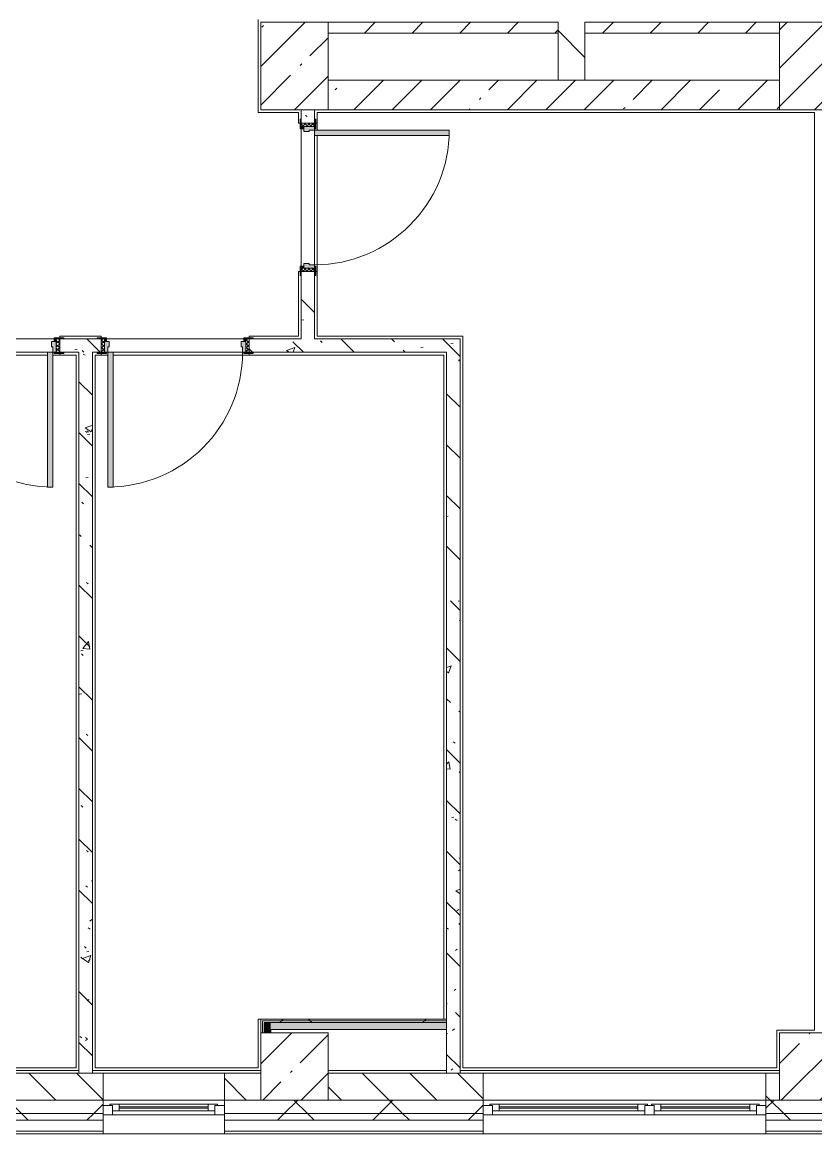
# Model space of a CAD drawing. Header units: millimetres. Extents: x 81671 to 282875, y -8553 to 29000.
# Drawn here: x 226339 to 232229, y 3300 to 11550 of the extents above; entities that cross this region are included whole.
import ezdxf

# ---------------------------------------------------------------- set-up
doc = ezdxf.new("R2010")
doc.units = ezdxf.units.MM
for name, color, linetype, lineweight, true_color in [('A-DOOR-5', 7, 'Continuous', 5, 0xe2e2e2), ('A-DOOR-6', 7, 'Continuous', 5, 0xaaaaaa), ('A-DOOR-FRAM-3', 7, 'Continuous', 5, 0xe2e2e2), ('A-DOOR-FRAM-4', 7, 'Continuous', 5, 0xaaaaaa), ('A-FLOR-3', 7, 'Continuous', 5, 0xaaaaaa), ('I-WALL-3', 7, 'Continuous', 5, 0xe7e7e7), ('I-WALL-4', 7, 'Continuous', 9, 0xe7e7e7), ('I-WALL-7', 7, 'Continuous', 5, 0x787878)]:
    doc.layers.add(name, color=color, linetype=linetype, lineweight=lineweight, true_color=true_color)
for name, color, linetype, lineweight in [('A-GLAZ-3', 7, 'Continuous', 5), ('A-WALL', 7, 'Continuous', 9), ('A-WALL-4', 7, 'Continuous', 5), ('I-WALL-5', 7, 'Continuous', 5), ('S-COLS-2', 7, 'Continuous', 5)]:
    doc.layers.add(name, color=color, linetype=linetype, lineweight=lineweight)
pattern_1 = [(45, (147759.1, 0), (-353.5534, 353.5534), []), (135, (147759.1, 0), (-353.5534, -353.5534), [])]
pattern_2 = [(45, (147759.1, 0), (-285.1231, 285.1231), []), (45, (148044.2, 0), (-285.1231, 285.1231), [504.031, -100.806, 16.764, -84.042])]
pattern_3 = [(135, (147759.1, 0), (-377.1708, -377.1708), [533.4, -88.9, 17.78, -88.9]), (135, (147759.1, 376.94), (-377.1708, -377.1708), []), (50, (147759.1, 0), (637.6445, -55.7866), [66.675, -733.425]), (355, (147759.1, 0), (-123.3494, 668.699), [53.34, -586.74]), (100.451, (147812.23, -4.65), (514.299, 612.908), [56.665, -623.315]), (46.184, (147759.1, 177.8), (948.7764, -147.15), [100.012, -1100.137]), (96.636, (147838.2, 165.5), (830.909, 865.997), [84.998, -934.973]), (351.184, (147759.1, 177.8), (830.918, 865.988), [80.01, -880.11]), (21, (147848, 133.35), (530.6506, -357.9283), [66.675, -733.425]), (326, (147848, 133.35), (216.308, 644.6585), [53.34, -586.74]), (71.451, (147892.2, 103.5), (746.9596, 286.7243), [56.665, -623.315]), (37.5, (147759.1, 0), (10.81053, 295.9426), [16.764, -562.864, 16.764, -578.866, -588.962]), (37.5, (147759.1, 0), (10.81053, 295.9426), [-1175.258, 16.764, -572.198]), (7.5, (147759.1, 0), (233.8692, 350.6318), [16.764, -322.834, 16.764, -549.529, -224.472]), (7.5, (147759.1, 0), (233.8692, 350.6318), [-905.891, 16.764, -207.708]), (327.5, (147560.85, 0), (474.5678, -20.0513), [16.764, -205.486, 16.764, -676.656, -920.115]), (327.5, (147560.85, 0), (474.5678, -20.0513), [-915.67, 16.764, -903.351]), (317.5, (147471.95, 0), (518.4522, 88.9934), [16.764, -272.161, 16.764, -443.738, -653.415]), (317.5, (147471.95, 0), (518.4522, 88.9934), [-749.427, 16.764, -636.651])]
pattern_4 = [(135, (1751.41, 114.685), (-14.14214, -14.14214), []), (225, (1751.41, 114.685), (14.14214, -14.14214), [])]
pattern_5 = [(45, (-371.384, 114.685), (-14.1421, 14.1421), []), (135, (-371.384, 114.685), (-14.1421, -14.1421), [])]
pattern_6 = [(45, (147759.1, 0), (-530.33, 530.33), []), (135, (147759.1, 0), (-530.33, -530.33), [])]

# ---------------------------------------------------------------- blocks, each defined once
blk = doc.blocks.new('BSC_Колонна _Прямоугольная - 500х500-V60-1_4_3_птичка')
at = {"layer": 'S-COLS-2'}
h = blk.add_hatch(dxfattribs=at)
h.set_pattern_fill('FP_114', color=256, style=0, pattern_type=2)
h.set_pattern_definition([(45, (-80600, -3800), (-285.1231, 285.1231), []), (45, (-80314.88, -3800), (-285.1231, 285.1231), [504.031, -100.806, 16.764, -84.042])])
h.paths.add_polyline_path([(-250, -250), (250, -250), (250, 250), (-250, 250), (-250, -217.3)])
for p, q in [((250, 250), (-250, 250)), ((-250, 250), (-250, -250)), ((250, -250), (250, 250)), ((-250, -250), (250, -250))]:
    blk.add_line(p, q, dxfattribs=at)
blk = doc.blocks.new('110_Дверь_СКБ_1Ст_Внутренняя1 - Д-4 _п_ 1100x2100h_су мгн 2-33304581-1_4_3_птичка')
at = {"layer": 'A-DOOR-5'}
h = blk.add_hatch(color=256, dxfattribs=at)
h.paths.add_polyline_path([(512.5, 50), (512.5, 10), (502.5, 10), (502.5, -30), (537.5, -30), (532.1, 50), (522.5, 50)])
h.paths.add_polyline_path([(-512.5, 50), (-512.5, -30), (-477.5, -30), (-477.5, 10), (-487.5, 10), (-487.5, 50), (-497.5, 50)])
at = {"layer": 'A-DOOR-6'}
h = blk.add_hatch(dxfattribs=at)
h.set_pattern_fill('FP_17', color=256, style=0, pattern_type=2)
h.set_pattern_definition(pattern_4)
h.paths.add_polyline_path([(562.5, 50), (537.5, 50), (537.5, -50), (562.5, -50)])
at = {"layer": 'A-DOOR-FRAM-3'}
for points in [[(-487.5, 1050), (-487.5, 50), (-447.5, 50), (-448.8, 1050)], [(-512.5, 58), (-567.5, 58), (-567.5, 50), (-497.5, 50), (-497.5, 58)], [(530.1, 58), (522.5, 58), (522.5, 50), (592.5, 50), (592.5, 58), (537.5, 58)], [(-519.8, -50), (-567.5, -50), (-567.5, -58), (-497.5, -58), (-497.5, -50), (-512.5, -50)], [(-502, -30), (-512.5, -30), (-512.5, -50), (-497.5, -50), (-497.5, -30)], [(537.5, -30), (522.5, -30), (522.5, -50), (537.5, -50)], [(522.5, -50), (522.5, -58), (592.5, -58), (592.5, -50), (537.5, -50)]]:
    blk.add_hatch(color=256, dxfattribs=at).paths.add_polyline_path(points)
at = {"layer": 'A-DOOR-FRAM-4'}
h = blk.add_hatch(dxfattribs=at)
h.set_pattern_fill('FP_18', color=256, style=0, pattern_type=2)
h.set_pattern_definition(pattern_5)
h.paths.add_polyline_path([(-512.5, 50), (-537.5, 50), (-537.5, -50), (-512.5, -50), (-512.5, -41.8)])
at = {"layer": 'A-DOOR-6'}
for p, q in [((-487.5, 1050), (-487.5, 50)), ((-447.5, 1050), (-487.5, 1050)), ((-447.5, 50), (-447.5, 1050)), ((-487.5, 50), (-447.5, 50))]:
    blk.add_line(p, q, dxfattribs=at)
blk.add_arc((-487.5, 50), 1000, 360, 90, dxfattribs=at)
at = {"layer": 'A-DOOR-FRAM-4'}
for p, q in [((-497.5, 58), (-567.5, 58)), ((-567.5, 58), (-567.5, 50)), ((-567.5, 50), (-497.5, 50)), ((-512.5, 50), (-537.5, 50)), ((-537.5, 50), (-537.5, -50)), ((-487.5, 50), (-512.5, 50)), ((-512.5, 50), (-512.5, -30)), ((-512.5, -50), (-512.5, 50)), ((-497.5, 50), (-512.5, 50)), ((-512.5, 50), (-512.5, 49)), ((-512.5, 49), (-497.5, 49)), ((-497.5, 50), (-497.5, 58)), ((-497.5, 49), (-497.5, 50)), ((-487.5, 10), (-487.5, 50)), ((-477.5, 10), (-487.5, 10)), ((-477.5, -30), (-477.5, 10)), ((512.5, 10), (502.5, 10)), ((502.5, 10), (502.5, -30)), ((512.5, 50), (512.5, 10)), ((537.5, 50), (512.5, 50)), ((592.5, 58), (522.5, 58)), ((522.5, 58), (522.5, 50)), ((537.5, 50), (522.5, 50)), ((522.5, 50), (522.5, 49)), ((522.5, 50), (592.5, 50)), ((522.5, 49), (537.5, 49)), ((537.5, -30), (537.5, 50)), ((562.5, 50), (537.5, 50)), ((537.5, 50), (537.5, -50)), ((537.5, 49), (537.5, 50)), ((562.5, -50), (562.5, 50)), ((592.5, 50), (592.5, 58)), ((-497.5, -50), (-567.5, -50)), ((-567.5, -50), (-567.5, -58)), ((-567.5, -58), (-497.5, -58)), ((-537.5, -50), (-512.5, -50)), ((-512.5, -30), (-477.5, -30)), ((-497.5, -30), (-512.5, -30)), ((-512.5, -30), (-512.5, -50)), ((-512.5, -50), (-497.5, -50)), ((-497.5, -50), (-497.5, -30)), ((-497.5, -58), (-497.5, -50)), ((502.5, -30), (537.5, -30)), ((537.5, -30), (522.5, -30)), ((522.5, -30), (522.5, -50)), ((522.5, -50), (537.5, -50)), ((592.5, -50), (522.5, -50)), ((522.5, -50), (522.5, -58)), ((522.5, -58), (592.5, -58)), ((537.5, -50), (537.5, -30)), ((537.5, -50), (562.5, -50)), ((592.5, -58), (592.5, -50))]:
    blk.add_line(p, q, dxfattribs=at)
blk = doc.blocks.new('110_Дверь_СКБ_1Ст_Внутренняя1 - Д-4 _л_ 1100x2100h_су мгн-33293497-1_4_3_птичка')
at = {"layer": 'A-DOOR-5'}
h = blk.add_hatch(color=256, dxfattribs=at)
h.paths.add_polyline_path([(537.5, 50), (512.5, 50), (512.5, 10), (502.5, 10), (502.5, -30), (537.5, -30)])
h.paths.add_polyline_path([(-512.5, 50), (-507.1, -30), (-477.5, -30), (-477.5, 10), (-487.5, 10), (-487.5, 50), (-497.5, 50)])
at = {"layer": 'A-DOOR-6'}
h = blk.add_hatch(dxfattribs=at)
h.set_pattern_fill('FP_17', color=256, style=0, pattern_type=2)
h.set_pattern_definition(pattern_4)
h.paths.add_polyline_path([(537.5, 50), (537.5, -50), (562.5, -50), (562.5, 50)])
at = {"layer": 'A-DOOR-FRAM-3'}
for points in [[(472.5, 1050), (472.5, 50), (512.5, 50), (512.5, 1050)], [(-506.7, 58), (-567.5, 58), (-567.5, 50), (-497.5, 50), (-497.5, 58)], [(542.5, 58), (522.5, 58), (522.5, 50), (592.5, 50), (592.5, 58), (562.5, 58)], [(-522.3, -50), (-567.5, -50), (-567.5, -58), (-497.5, -58), (-497.5, -50), (-512.5, -50)], [(-497.5, -30), (-512.5, -30), (-512.5, -50), (-497.5, -50)], [(537.5, -30), (522.5, -30), (522.5, -50), (537.5, -50)], [(522.5, -50), (522.5, -58), (592.5, -58), (592.5, -50), (537.5, -50)]]:
    blk.add_hatch(color=256, dxfattribs=at).paths.add_polyline_path(points)
at = {"layer": 'A-DOOR-FRAM-4'}
h = blk.add_hatch(dxfattribs=at)
h.set_pattern_fill('FP_18', color=256, style=0, pattern_type=2)
h.set_pattern_definition(pattern_5)
h.paths.add_polyline_path([(-537.5, 50), (-537.5, -50), (-512.5, -50), (-512.5, 50)])
at = {"layer": 'A-DOOR-6'}
for p, q in [((512.5, 1050), (472.5, 1050)), ((472.5, 1050), (472.5, 50)), ((512.5, 50), (512.5, 1050)), ((472.5, 50), (512.5, 50))]:
    blk.add_line(p, q, dxfattribs=at)
blk.add_arc((512.5, 50), 1000, 90, 180, dxfattribs=at)
at = {"layer": 'A-DOOR-FRAM-4'}
for p, q in [((-497.5, 58), (-567.5, 58)), ((-567.5, 58), (-567.5, 50)), ((-567.5, 50), (-497.5, 50)), ((-512.5, 50), (-537.5, 50)), ((-537.5, 50), (-537.5, -50)), ((-487.5, 50), (-512.5, 50)), ((-512.5, 50), (-512.5, -30)), ((-512.5, -50), (-512.5, 50)), ((-497.5, 50), (-512.5, 50)), ((-512.5, 50), (-512.5, 49)), ((-512.5, 49), (-497.5, 49)), ((-497.5, 50), (-497.5, 58)), ((-497.5, 49), (-497.5, 50)), ((-487.5, 10), (-487.5, 50)), ((-477.5, 10), (-487.5, 10)), ((-477.5, -30), (-477.5, 10)), ((512.5, 10), (502.5, 10)), ((502.5, 10), (502.5, -30)), ((512.5, 50), (512.5, 10)), ((537.5, 50), (512.5, 50)), ((592.5, 58), (522.5, 58)), ((522.5, 58), (522.5, 50)), ((537.5, 50), (522.5, 50)), ((522.5, 50), (522.5, 49)), ((522.5, 50), (592.5, 50)), ((522.5, 49), (537.5, 49)), ((537.5, -30), (537.5, 50)), ((562.5, 50), (537.5, 50)), ((537.5, 50), (537.5, -50)), ((537.5, 49), (537.5, 50)), ((562.5, -50), (562.5, 50)), ((592.5, 50), (592.5, 58)), ((-497.5, -50), (-567.5, -50)), ((-567.5, -50), (-567.5, -58)), ((-567.5, -58), (-497.5, -58)), ((-537.5, -50), (-512.5, -50)), ((-512.5, -30), (-477.5, -30)), ((-497.5, -30), (-512.5, -30)), ((-512.5, -30), (-512.5, -50)), ((-512.5, -50), (-497.5, -50)), ((-497.5, -50), (-497.5, -30)), ((-497.5, -58), (-497.5, -50)), ((502.5, -30), (537.5, -30)), ((537.5, -30), (522.5, -30)), ((522.5, -30), (522.5, -50)), ((522.5, -50), (537.5, -50)), ((592.5, -50), (522.5, -50)), ((522.5, -50), (522.5, -58)), ((522.5, -58), (592.5, -58)), ((537.5, -50), (537.5, -30)), ((537.5, -50), (562.5, -50)), ((592.5, -58), (592.5, -50))]:
    blk.add_line(p, q, dxfattribs=at)
blk = doc.blocks.new('120_Окно_СКБ_1Ст - 120_Окно_СКБ_1Ст 900х2500_h_-19906150-1_4_3_птичка')
at = {"layer": 'A-GLAZ-3'}
for p, q in [((-450, -75), (-450, -5)), ((-450, -5), (-380, -5)), ((450, -5), (-450, -5)), ((-380, -75), (-450, -75)), ((-450, -75), (-400, -75)), ((-380, -75), (-400, -75)), ((-400, -75), (-400, -85)), ((-380, -5), (-380, -75)), ((380, -35), (-380, -35)), ((-380, -35), (-380, -75)), ((-330, -85), (-330, -35)), ((-330, -55), (330, -55)), ((330, -65), (-330, -65)), ((330, -85), (330, -35)), ((380, -75), (380, -5)), ((380, -5), (450, -5)), ((380, -75), (380, -35)), ((450, -75), (380, -75)), ((400, -75), (380, -75)), ((400, -75), (450, -75)), ((400, -85), (400, -75)), ((450, -5), (450, -75)), ((-400, -85), (400, -85)), ((400, -85), (-400, -85))]:
    blk.add_line(p, q, dxfattribs=at)
blk = doc.blocks.new('120_Окно_СКБ_2Ст - 120_Окно_СКБ_2Ст 2100х2500 _мал створка СЛЕВА_-19967351-1_4_3_птичка')
at = {"layer": 'A-GLAZ-3'}
for p, q in [((-1050, -75), (-1050, -5)), ((-1050, -5), (-980, -5)), ((1050, -5), (-1050, -5)), ((-980, -75), (-1050, -75)), ((-1050, -75), (-1000, -75)), ((-980, -75), (-1000, -75)), ((-1000, -75), (-1000, -85)), ((-980, -5), (-980, -75)), ((-220, -35), (-980, -35)), ((-980, -35), (-980, -75)), ((-930, -85), (-930, -35)), ((-930, -55), (-270, -55)), ((-270, -65), (-930, -65)), ((-270, -85), (-270, -35)), ((-220, -75), (-220, -5)), ((-220, -5), (-150, -5)), ((-220, -75), (-220, -35)), ((-150, -75), (-220, -75)), ((-200, -75), (-220, -75)), ((-200, -75), (-170, -75)), ((-200, -85), (-200, -75)), ((-150, -75), (-170, -75)), ((-170, -75), (-170, -85)), ((-150, -5), (-150, -75)), ((980, -35), (-150, -35)), ((-150, -35), (-150, -75)), ((-100, -85), (-100, -35)), ((-100, -55), (930, -55)), ((930, -65), (-100, -65)), ((930, -85), (930, -35)), ((980, -75), (980, -5)), ((980, -5), (1050, -5)), ((980, -75), (980, -35)), ((1050, -75), (980, -75)), ((1000, -75), (980, -75)), ((1000, -75), (1050, -75)), ((1000, -85), (1000, -75)), ((1050, -5), (1050, -75)), ((-1000, -85), (-200, -85)), ((-200, -85), (-1000, -85)), ((-170, -85), (1000, -85)), ((1000, -85), (-170, -85))]:
    blk.add_line(p, q, dxfattribs=at)
blk = doc.blocks.new('BSC_Колонна _Прямоугольная - 650х500-V174-1_4_3_птичка')
at = {"layer": 'S-COLS-2'}
h = blk.add_hatch(dxfattribs=at)
h.set_pattern_fill('FP_204', color=256, style=0, pattern_type=2)
h.set_pattern_definition([(135, (11225, -80600), (-285.1231, -285.1231), []), (135, (11225, -80314.88), (-285.1231, -285.1231), [504.031, -100.806, 16.764, -84.042])])
h.paths.add_polyline_path([(325, 250), (-325, 250), (-325, -250), (325, -250), (325, 170)])
for p, q in [((325, 250), (-325, 250)), ((-325, 250), (-325, -250)), ((325, -250), (325, 250)), ((-325, -250), (325, -250))]:
    blk.add_line(p, q, dxfattribs=at)
blk = doc.blocks.new('BSC_Колонна _Прямоугольная - 500х500-V175-1_4_3_птичка')
at = {"layer": 'S-COLS-2'}
h = blk.add_hatch(dxfattribs=at)
h.set_pattern_fill('FP_205', color=256, style=0, pattern_type=2)
h.set_pattern_definition([(45, (-84450, -3800), (-285.1231, 285.1231), []), (45, (-84164.88, -3800), (-285.1231, 285.1231), [504.031, -100.806, 16.764, -84.042])])
h.paths.add_polyline_path([(87.7, -250), (250, -250), (250, 250), (-250, 250), (-250, -250)])
for p, q in [((250, 250), (-250, 250)), ((-250, 250), (-250, -250)), ((250, -250), (250, 250)), ((-250, -250), (250, -250))]:
    blk.add_line(p, q, dxfattribs=at)

msp = doc.modelspace()

# ---------------------------------------------------------------- hatches: boundary and pattern name
at = {"layer": 'A-WALL-4'}
h = msp.add_hatch(dxfattribs=at)
h.set_pattern_fill('FP_129', color=256, style=0, pattern_type=2)
h.set_pattern_definition([(135, (147759.1, 0), (-176.7767, -176.7767), [])])
h.paths.add_polyline_path([(226859.6, 3550), (226939.6, 3550), (226939.6, 3750), (225739.1, 3750), (225739.1, 3550), (226759.6, 3550)])
h.paths.add_polyline_path([(231959.1, 3550), (231959.1, 3750), (231859.1, 3750), (231859.1, 3550)])
h.paths.add_polyline_path([(227839.6, 3550), (228109.1, 3550), (228109.1, 3750), (227839.6, 3750), (227839.6, 3727.7)])
h.paths.add_polyline_path([(228609.1, 3550), (229759.1, 3550), (229759.1, 3750), (228609.1, 3750), (228609.1, 3643.3)])
h.paths.add_polyline_path([(224839.1, 3550), (224839.1, 3750), (223739.1, 3750), (223739.1, 3550), (224430.8, 3550)])
h = msp.add_hatch(dxfattribs=at)
h.set_pattern_fill('FP_118', color=256, style=0, pattern_type=2)
h.set_pattern_definition(pattern_1)
h.paths.add_polyline_path([(232296.8, 3450), (232559.1, 3450), (232559.1, 3550), (231859.1, 3550), (231859.1, 3450), (231959.1, 3450)])
h.paths.add_polyline_path([(224377.3, 3450), (224839.1, 3455.7), (224839.1, 3550), (223617.1, 3550), (223617.1, 3450), (223739.1, 3450)])
h.paths.add_polyline_path([(226939.6, 3450), (226939.6, 3550), (225739.1, 3550), (225739.1, 3450), (226859.6, 3450)])
h.paths.add_polyline_path([(227839.6, 3450), (229759.1, 3450), (229759.1, 3550), (227839.6, 3550), (227839.6, 3492.8)])
h = msp.add_hatch(dxfattribs=at)
h.set_pattern_fill('FP_118', color=256, style=0, pattern_type=2)
h.set_pattern_definition(pattern_1)
h.paths.add_polyline_path([(231859.1, 3400), (232609.1, 3400), (232609.1, 3450), (231859.1, 3450), (231859.1, 3440)])
h.paths.add_polyline_path([(224430.8, 3400), (224839.1, 3400), (224839.1, 3450), (223617.1, 3450), (223617.1, 3400), (223739.1, 3400)])
h.paths.add_polyline_path([(226528.4, 3400), (226939.6, 3400), (226939.6, 3450), (225739.1, 3450), (225739.1, 3400)])
h.paths.add_polyline_path([(227839.6, 3400), (229759.1, 3400), (229759.1, 3450), (227839.6, 3450), (227839.6, 3440)])
at = {"layer": 'I-WALL-3'}
msp.add_hatch(color=256, dxfattribs=at).paths.add_polyline_path([(229489.1, 4075), (229489.1, 4125), (228184.1, 4125), (228184.1, 4075), (229469.1, 4075)])
at = {"layer": 'I-WALL-4'}
msp.add_hatch(color=256, dxfattribs=at).paths.add_polyline_path([(228134.1, 4050), (228184.1, 4050), (228184.1, 4125), (228134.1, 4124.5)])
at = {"layer": 'I-WALL-5'}
h = msp.add_hatch(dxfattribs=at)
h.set_pattern_fill('FP_134', color=256, style=0, pattern_type=2)
h.set_pattern_definition([(45, (147759.1, 0), (-176.7767, 176.7767), [])])
h.paths.add_polyline_path([(230723.6, 11470), (231959.1, 11470), (231959.1, 11550), (230516.1, 11550), (230516.1, 11470)])
h.paths.add_polyline_path([(230316.1, 11470), (230316.1, 11550), (228609.1, 11550), (228609.1, 11470), (229609.1, 11470)])
h = msp.add_hatch(dxfattribs=at)
h.set_pattern_fill('FP_128', color=256, style=0, pattern_type=2)
h.set_pattern_definition([(135, (147759.1, 0), (-353.5534, -353.5534), [])])
h.paths.add_polyline_path([(230473.1, 11120), (230516.1, 11120), (230516.1, 11550), (230316.1, 11550), (230316.1, 11120)])
h = msp.add_hatch(dxfattribs=at)
h.set_pattern_fill('FP_98', color=256, style=0, pattern_type=2)
h.set_pattern_definition(pattern_2)
h.paths.add_polyline_path([(230723.6, 10900), (231959.1, 10900), (231959.1, 11120), (228609.1, 11120), (228609.1, 10900), (230473.1, 10900)])
h = msp.add_hatch(dxfattribs=at)
h.set_pattern_fill('FP_216', color=256, style=0, pattern_type=2)
h.set_pattern_definition(pattern_6)
h.paths.add_polyline_path([(228626, 4137.5), (229489.1, 4137.5), (229489.1, 4150), (228121.6, 4150), (228121.6, 4137.5), (228609.1, 4137.5)])
h = msp.add_hatch(dxfattribs=at)
h.set_pattern_fill('FP_216', color=256, style=0, pattern_type=2)
h.set_pattern_definition(pattern_6)
h.paths.add_polyline_path([(228146.6, 4125), (229489.1, 4125), (229489.1, 4137.5), (228134.1, 4137.5), (228134.1, 4125)])
at = {"layer": 'I-WALL-7'}
h = msp.add_hatch(dxfattribs=at)
h.set_pattern_fill('FP_127', color=256, style=0, pattern_type=2)
h.set_pattern_definition(pattern_3)
h.paths.add_polyline_path([(228509.1, 9200), (228509.1, 9700), (228409.1, 9700), (228409.1, 9200)])
h.paths.add_polyline_path([(228409.1, 10800), (228509.1, 10800), (228509.1, 10900), (228409.1, 10900), (228409.1, 10830)])
h = msp.add_hatch(dxfattribs=at)
h.set_pattern_fill('FP_127', color=256, style=0, pattern_type=2)
h.set_pattern_definition(pattern_3)
h.paths.add_polyline_path([(226647.1, 9100), (226924.1, 9100), (226924.1, 9200), (226617.1, 9200), (226617.1, 9100)])
h.paths.add_polyline_path([(223479.1, 9100), (223739.1, 9100), (223739.1, 9200), (223459.1, 9200), (223459.1, 9100)])
h.paths.add_polyline_path([(224719.1, 9100), (225517.1, 9100), (225517.1, 9200), (224689.1, 9200), (224689.1, 9100)])
h.paths.add_polyline_path([(229589.1, 9100), (229589.1, 9200), (228024.1, 9200), (228024.1, 9100), (229543.4, 9100)])
h = msp.add_hatch(dxfattribs=at)
h.set_pattern_fill('FP_127', color=256, style=0, pattern_type=2)
h.set_pattern_definition(pattern_3)
h.paths.add_polyline_path([(226759.6, 3750), (226859.6, 3750), (226859.6, 9100), (226759.6, 9100), (226759.6, 3762.9)])
h = msp.add_hatch(dxfattribs=at)
h.set_pattern_fill('FP_127', color=256, style=0, pattern_type=2)
h.set_pattern_definition(pattern_3)
h.paths.add_polyline_path([(229489.1, 3750), (229589.1, 3750), (229589.1, 9100), (229489.1, 9100), (229489.1, 3770)])
at = {"layer": 'S-COLS-2'}
h = msp.add_hatch(dxfattribs=at)
h.set_pattern_fill('FP_98', color=256, style=0, pattern_type=2)
h.set_pattern_definition(pattern_2)
h.paths.add_polyline_path([(232219.1, 10900), (232459.1, 10900), (232459.1, 11550), (231959.1, 11550), (231959.1, 10900)])

# ---------------------------------------------------------------- linework, layer by layer
at = {"layer": 'A-FLOR-3'}
for p, q in [((228089.1, 10880), (228089.1, 11570)), ((228389.1, 10880), (228089.1, 10880)), ((228389.1, 10800), (228389.1, 10880)), ((232219.1, 10880), (228529.1, 10880)), ((228529.1, 10880), (228529.1, 10750)), ((232219.1, 4070), (232219.1, 10880)), ((228401.1, 10800), (228389.1, 10800)), ((228529.1, 10800), (228517.1, 10800)), ((228529.1, 10710), (228529.1, 9220)), ((228389.1, 9220), (228389.1, 9700)), ((228389.1, 9700), (228401.1, 9700)), ((228517.1, 9700), (228529.1, 9700)), ((226617.1, 9208), (226617.1, 9220)), ((226617.1, 9220), (226924.1, 9220)), ((226924.1, 9220), (226924.1, 9208)), ((228024.1, 9208), (228024.1, 9220)), ((228024.1, 9220), (228389.1, 9220)), ((228529.1, 9220), (229609.1, 9220)), ((229609.1, 9220), (229609.1, 3790)), ((225200, 9080), (226527.1, 9080)), ((226567.1, 9080), (226739.6, 9080)), ((226617.1, 9080), (226617.1, 9092)), ((226739.6, 3790), (226739.6, 9080)), ((226879.6, 9080), (226879.6, 3790)), ((226879.6, 9080), (226974.1, 9080)), ((226924.1, 9092), (226924.1, 9080)), ((227014.1, 9080), (229469.1, 9080)), ((228024.1, 9080), (228024.1, 9092)), ((229469.1, 4150), (229469.1, 9080)), ((228089.1, 3790), (228089.1, 4150)), ((228089.1, 4150), (228109.1, 4150)), ((231939.1, 3790), (231939.1, 4070)), ((231939.1, 4070), (232219.1, 4070)), ((224038.5, 3790), (226739.6, 3790)), ((226879.6, 3790), (228089.1, 3790)), ((229609.1, 3790), (231939.1, 3790))]:
    msp.add_line(p, q, dxfattribs=at)
at = {"layer": 'A-WALL'}
for p, q in [((230316.1, 11470), (230316.1, 11550)), ((230516.1, 11550), (230516.1, 11470)), ((230316.1, 11120), (230516.1, 11120)), ((228121.6, 4050), (228121.6, 4137.5)), ((229489.1, 4137.5), (228121.6, 4137.5)), ((228134.1, 4050), (228134.1, 4125)), ((229489.1, 4125), (228134.1, 4125)), ((226759.6, 3750), (226859.6, 3750)), ((229489.1, 3750), (229589.1, 3750)), ((226939.6, 3550), (225739.1, 3550)), ((228109.1, 3550), (227839.6, 3550)), ((229759.1, 3550), (228609.1, 3550)), ((231959.1, 3550), (231859.1, 3550)), ((225739.1, 3450), (226939.6, 3450)), ((225739.1, 3400), (226939.6, 3400)), ((227839.6, 3450), (229759.1, 3450)), ((227839.6, 3400), (229759.1, 3400)), ((231859.1, 3450), (232559.1, 3450)), ((231859.1, 3400), (232609.1, 3400)), ((225739.1, 3320), (226939.6, 3320)), ((227839.6, 3320), (229759.1, 3320)), ((231859.1, 3320), (232689.1, 3320))]:
    msp.add_line(p, q, dxfattribs=at)
at = {"layer": 'A-WALL-4'}
for p, q in [((226759.6, 3750), (223739.1, 3750)), ((226859.6, 3750), (228109.1, 3750)), ((226939.6, 3300), (226939.6, 3750)), ((227839.6, 3750), (227839.6, 3300)), ((229489.1, 3750), (228609.1, 3750)), ((229589.1, 3750), (231959.1, 3750)), ((229759.1, 3300), (229759.1, 3750)), ((231859.1, 3750), (231859.1, 3300)), ((223617.1, 3300), (232709.1, 3300))]:
    msp.add_line(p, q, dxfattribs=at)
at = {"layer": 'I-WALL-5'}
for p, q in [((230316.1, 11550), (228609.1, 11550)), ((228609.1, 11470), (230316.1, 11470)), ((230316.1, 11470), (230316.1, 11120)), ((231959.1, 11550), (230516.1, 11550)), ((230516.1, 11120), (230516.1, 11470)), ((230516.1, 11470), (231959.1, 11470)), ((231959.1, 11470), (231959.1, 11550)), ((230316.1, 11120), (228609.1, 11120)), ((231959.1, 11120), (230516.1, 11120)), ((231959.1, 10900), (231959.1, 11120)), ((228409.1, 10900), (228409.1, 10830)), ((228509.1, 10830), (228509.1, 10900)), ((228609.1, 10900), (231959.1, 10900)), ((228409.1, 9740), (228409.1, 10760)), ((228509.1, 10710), (228509.1, 9750)), ((228409.1, 9670), (228409.1, 9200)), ((228509.1, 9200), (228509.1, 9670)), ((225557.1, 9200), (226577.1, 9200)), ((226894.1, 9200), (226647.1, 9200)), ((226964.1, 9200), (227984.1, 9200)), ((228409.1, 9200), (228054.1, 9200)), ((229589.1, 9200), (228509.1, 9200)), ((229589.1, 3750), (229589.1, 9200)), ((226527.1, 9100), (225567.1, 9100)), ((226647.1, 9100), (226759.6, 9100)), ((226759.6, 9100), (226759.6, 3750)), ((226859.6, 9100), (226894.1, 9100)), ((226859.6, 3750), (226859.6, 9100)), ((227974.1, 9100), (227014.1, 9100)), ((228054.1, 9100), (229489.1, 9100)), ((229489.1, 9100), (229489.1, 3750)), ((228109.1, 4150), (228109.1, 4050)), ((229489.1, 4150), (228109.1, 4150)), ((228184.1, 4050), (228184.1, 4075)), ((228184.1, 4075), (229489.1, 4075)), ((224038.5, 3770), (226759.6, 3770)), ((226859.6, 3770), (228109.1, 3770)), ((228609.1, 3770), (229489.1, 3770)), ((229589.1, 3770), (231959.1, 3770)), ((227839.6, 3550), (226939.6, 3550)), ((231859.1, 3550), (229759.1, 3550))]:
    msp.add_line(p, q, dxfattribs=at)
at = {"layer": 'S-COLS-2'}
for p, q in [((232459.1, 11550), (231959.1, 11550)), ((231959.1, 11550), (231959.1, 10900)), ((231959.1, 10900), (232459.1, 10900))]:
    msp.add_line(p, q, dxfattribs=at)

# ---------------------------------------------------------------- block references
at = {"layer": 'A-DOOR-6'}
for name, p, rotation in [('110_Дверь_СКБ_1Ст_Внутренняя1 - Д-4 _п_ 1100x2100h_су мгн 2-33304581-1_4_3_птичка', (228459.1, 10262.5), 269.9999999999998), ('110_Дверь_СКБ_1Ст_Внутренняя1 - Д-4 _п_ 1100x2100h_су мгн 2-33304581-1_4_3_птичка', (226079.6, 9150), 180), ('110_Дверь_СКБ_1Ст_Внутренняя1 - Д-4 _л_ 1100x2100h_су мгн-33293497-1_4_3_птичка', (227486.6, 9150), 180)]:
    msp.add_blockref(name, p, dxfattribs=dict(at, rotation=rotation))
at = {"layer": 'A-GLAZ-3', "rotation": 180}
for name, p in [('120_Окно_СКБ_1Ст - 120_Окно_СКБ_1Ст 900х2500_h_-19906150-1_4_3_птичка', (227389.6, 3435)), ('120_Окно_СКБ_2Ст - 120_Окно_СКБ_2Ст 2100х2500 _мал створка СЛЕВА_-19967351-1_4_3_птичка', (230809.1, 3435))]:
    msp.add_blockref(name, p, dxfattribs=at)
at = {"layer": 'S-COLS-2', "rotation": 270.0000000000007}
msp.add_blockref('BSC_Колонна _Прямоугольная - 650х500-V174-1_4_3_птичка', (228359.1, 11225), dxfattribs=at)
at = {"layer": 'S-COLS-2'}
for name, p in [('BSC_Колонна _Прямоугольная - 500х500-V60-1_4_3_птичка', (228359.1, 3800)), ('BSC_Колонна _Прямоугольная - 500х500-V175-1_4_3_птичка', (232209.1, 3800))]:
    msp.add_blockref(name, p, dxfattribs=at)

doc.saveas('drawing.dxf')
